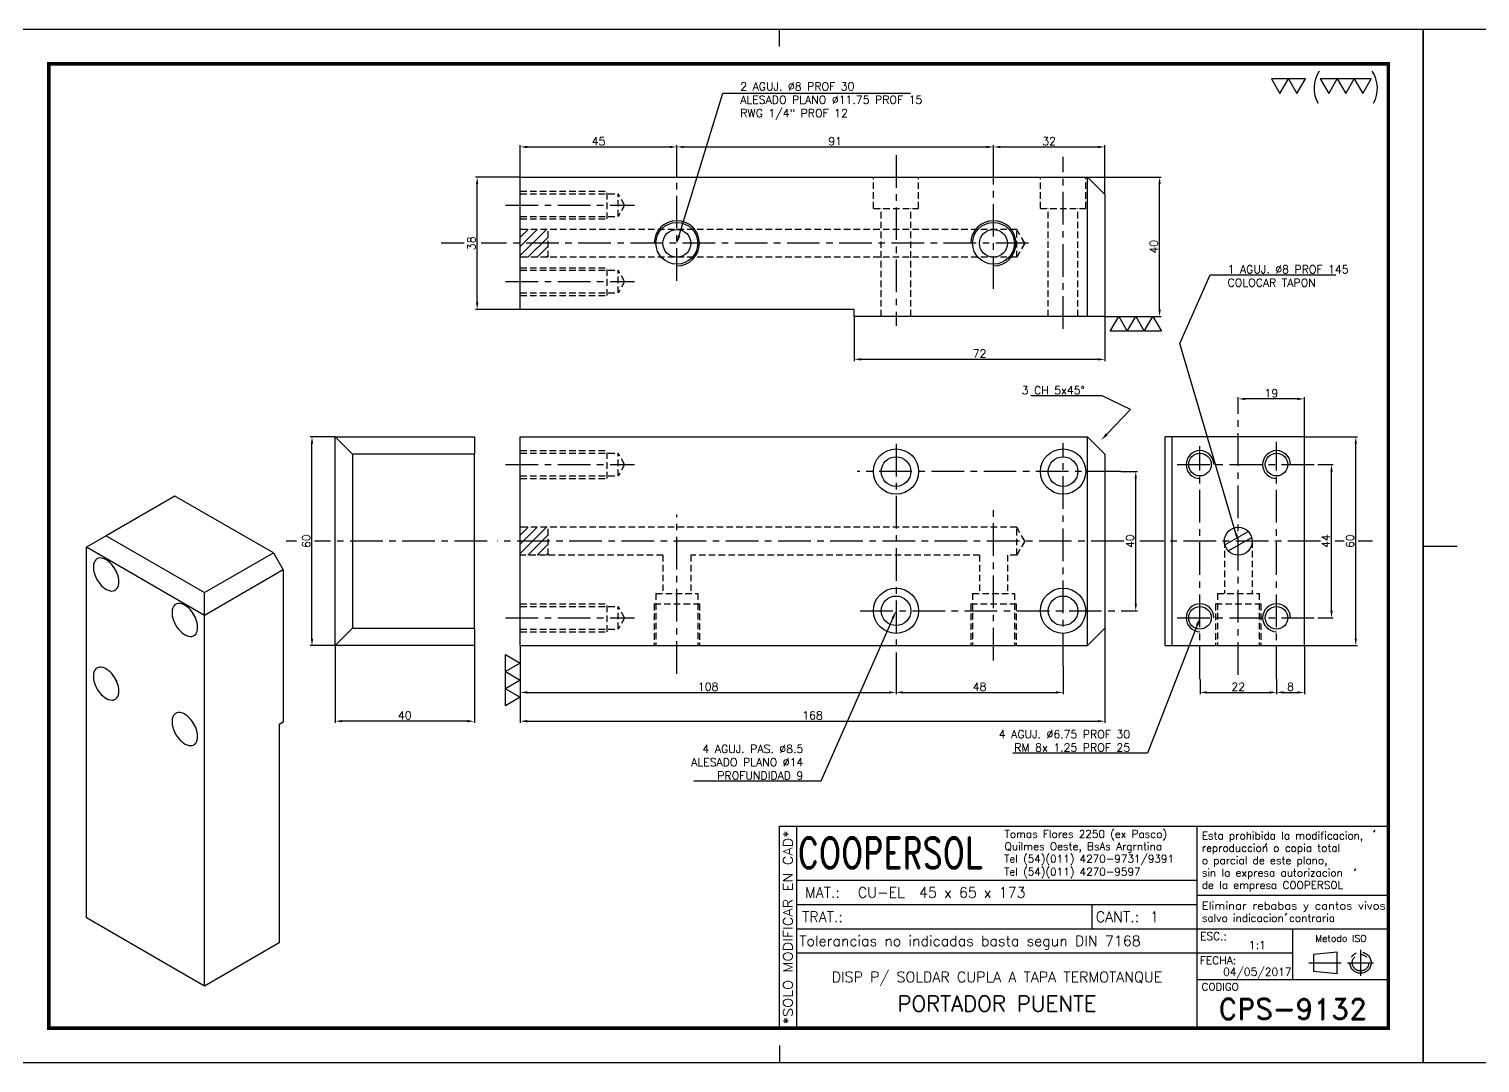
# Model space of a CAD drawing. Extents: x -13768 to 18086, y -10615 to 1188.
# Drawn here: x 1699.3 to 2116.3, y 891 to 1188 of the extents above; entities that cross this region are included whole.
import ezdxf
from ezdxf import colors
from ezdxf.entities.mleader import LeaderData, LeaderLine
from ezdxf.enums import TextEntityAlignment as Align
from ezdxf.math import Vec2, Vec3

# ---------------------------------------------------------------- set-up
doc = ezdxf.new("R2010")
doc.units = 0
doc.header["$LTSCALE"] = 7.5
doc.header["$MEASUREMENT"] = 0
doc.linetypes.add('CENTER', pattern=[2, 1.25, -0.25, 0.25, -0.25])
doc.linetypes.add('HIDDEN', pattern=[0.375, 0.25, -0.125])
doc.layers.get('0').update_dxf_attribs({"linetype": 'CONTINUOUS'})
doc.layers.get('DEFPOINTS').update_dxf_attribs({"linetype": 'CONTINUOUS'})
for name, color, linetype in [('1', 1, 'CENTER'), ('CL', 1, 'CENTER'), ('CO', 3, 'CONTINUOUS'), ('FI', 1, 'CONTINUOUS'), ('OC', 1, 'HIDDEN'), ('RY', 5, 'CONTINUOUS')]:
    doc.layers.add(name, color=color, linetype=linetype)
doc.styles.add('ROMAND', font='ROMAND')
doc.styles.add('ROMANS', font='ROMANS.SHX')
doc.dimstyles.new('1', dxfattribs={"dimtxt": 2.3, "dimasz": 2, "dimexe": 0.5, "dimexo": 0.0625, "dimgap": 0.5, "dimtad": 1, "dimdec": 4, "dimdsep": 46, "dimtxsty": 'ROMANS', "dimcen": -2, "dimclrt": 7, "dimadec": 0, "dimazin": 0, "dimtfac": 0.869565, "dimtdec": 4, "dimtmove": 0, "dimatfit": 3, "dimfxl": 1, "dimtolj": 1, "dimarcsym": 0})

# ---------------------------------------------------------------- blocks, each defined once
blk = doc.blocks.new('A4G')
blk.add_line((0, 148.5), (9.75, 148.5))
blk.add_lwpolyline([(0, 297), (210, 297), (210, 0), (0, 0)], close=True)
at = {"const_width": 1}
blk.add_lwpolyline([(25, 287), (200, 287), (200, 10), (25, 10)], close=True, dxfattribs=at)
blk = doc.blocks.new('A3G')
for p, q in [((235, 292), (235, 297)), ((0, 148.5), (9.75, 148.5)), ((235, 5), (235, 0))]:
    blk.add_line(p, q)
blk.add_lwpolyline([(0, 297), (420, 297), (420, 0), (0, 0)], close=True)
at = {"const_width": 1}
blk.add_lwpolyline([(25, 287), (410, 287), (410, 10), (25, 10)], close=True, dxfattribs=at)
blk = doc.blocks.new('COOPERSOLROT-02')
for p, q in [((0, 58), (175, 58)), ((0, 0), (0, 58)), ((5, 0), (5, 58)), ((120, 0), (120, 58)), ((175, 0), (175, 58)), ((5, 42.5), (120, 42.5)), ((120, 38.19), (175, 38.19)), ((5, 35.5), (120, 35.5)), ((89.89, 28.5), (89.89, 35.5)), ((5, 28.5), (175, 28.5)), ((147.5, 14), (147.5, 28.5)), ((147.5, 21.5), (5, 21.5)), ((120, 14), (175, 14)), ((0, 0), (175, 0))]:
    blk.add_line(p, q)
at = {"color": 1, "linetype": 'CENTER'}
blk.add_line((166.98, 22.51), (166.98, 15.06), dxfattribs=at)
for points in [[(152.09, 18.79), (161.93, 18.79)], [(163.26, 18.79), (170.71, 18.79)]]:
    blk.add_lwpolyline(points, dxfattribs=at)
at = {"layer": '1'}
for points in [[(170.85, 56.26), (171.21, 56.85)], [(139.66, 52.43), (140.02, 53.02)], [(165.28, 45.22), (165.64, 45.81)], [(145.46, 32.42), (145.82, 33.01)]]:
    blk.add_lwpolyline(points, dxfattribs=at)
blk.add_lwpolyline([(160.25, 18.79), (160.25, 21.83), (153.47, 21.16), (153.47, 16.41), (160.25, 15.74)], close=True, dxfattribs=at)
for radius in [3.05, 2.37]:
    blk.add_circle((166.98, 18.79), radius, dxfattribs=at)
at = {"style": 'ROMANS', "width": 0.996387}
blk.add_text('*SOLO MODIFICAR EN CAD*', height=2.7, rotation=90, dxfattribs=at).set_placement((3.77, 1.09), (3.77, 56.81), align=Align.FIT)
at = {"style": 'ROMAND', "width": 0.75}
blk.add_text('COOPERSOL', height=9, dxfattribs=at).set_placement((5.26, 45.85))
at = {"style": 'ROMANS'}
for s, p in [('MAT.:', (7.32, 37.47)), ('TRAT.:', (6.5, 30.47)), ('CANT.:', (90.89, 30.47)), ('Tolerancias no indicadas basta segun DIN 7168', (5.7, 23.56))]:
    blk.add_text(s, height=3, dxfattribs=at).set_placement(p)
for tag, height, style, p in [('CONJUNTO', 2.3, 'ROMANS', (62.5, 17.5)), ('SUBCONJUNTO', 3, 'ROMANS', (62.5, 11.5)), ('COD-PLA', 6, 'ROMAND', (147.5, 5.5)), ('DENOMINACION', 4.5, 'ROMANS', (62.5, 4.75))]:
    blk.add_attdef(tag, text='', height=height, dxfattribs=dict(style=style)).set_placement(p, align=Align.MIDDLE)
at = {"layer": '1', "style": 'ROMANS'}
for s, height, p in [('Tomas Flores 2250 (ex Pasco)', 2.2, (64.69, 54.68)), ('Esta prohibida la modificacion,', 2.2, (121.36, 54.23)), ('Tel (54)(011) 4270-9731/9391', 2.2, (64.55, 47.56)), ('Quilmes Oeste, BsAs Argrntina', 2.2, (64.69, 51.12)), ('reproduccion o copia total', 2.2, (121.36, 50.67)), ('Tel (54)(011) 4270-9597', 2.2, (64.55, 43.83)), ('o parcial de este plano,', 2.2, (121.36, 47.11)), ('sin la expresa autorizacion ', 2.2, (121.36, 43.55)), ('de la empresa COOPERSOL', 2.2, (121.36, 39.99)), ('salvo indicacion contraria', 2.2, (121.36, 30.54)), ('ESC.:', 2.25, (120.89, 25.29)), ('FECHA:', 2.25, (120.81, 18.36)), ('CODIGO', 2.16, (121.33, 10.78))]:
    blk.add_text(s, height=height, dxfattribs=at).set_placement(p)
at = {"layer": '1', "style": 'ROMANS', "width": 0.96139}
blk.add_text('Eliminar rebabas y cantos vivos', height=2.2, dxfattribs=at).set_placement((121.34, 34.1), (174.21, 34.1), align=Align.FIT)
at = {"layer": '1', "style": 'ROMANS'}
blk.add_text('Metodo ISO', height=1.948, dxfattribs=at).set_placement((161.34, 25.77), align=Align.MIDDLE)
for tag, p in [('MAT', (22.51, 37.47)), ('TRAT', (22.51, 30.47)), ('CANT', (106.49, 30.47))]:
    blk.add_attdef(tag, p, '', height=3, dxfattribs=at)
for tag, p in [('ESC', (137.33, 22.73)), ('FECHA', (137.33, 15.06))]:
    blk.add_attdef(tag, text='', height=2.25, dxfattribs=at).set_placement(p, align=Align.CENTER)
blk = doc.blocks.new('*D264')
at = {"layer": 'CO', "color": 0, "lineweight": -2}
for p, q in [((1840.49, 1010.82), (1840.49, 996.94)), ((1948.49, 1002.92), (1948.49, 996.94)), ((1842.49, 997.44), (1946.49, 997.44))]:
    blk.add_line(p, q, dxfattribs=at)
at = {"layer": 'CO', "color": 0}
for points in [[(1842.49, 997.77), (1842.49, 997.1), (1840.49, 997.44)], [(1946.49, 997.77), (1946.49, 997.1), (1948.49, 997.44)]]:
    blk.add_solid(points, dxfattribs=at)
at = {"layer": 'DEFPOINTS', "color": 0}
for p in [(1840.49, 1010.89), (1948.49, 1002.98), (1948.49, 997.44)]:
    blk.add_point(p, dxfattribs=at)
at = {"layer": 'CO', "color": 7, "insert": (1894.49, 999.09), "char_height": 2.3, "attachment_point": 5, "style": 'ROMANS'}
blk.add_mtext('\\A1;108', dxfattribs=at)
blk = doc.blocks.new('*D265')
at = {"layer": 'CO', "color": 0, "lineweight": -2}
for p, q in [((1996.49, 1005.11), (1996.49, 996.94)), ((1948.49, 1002.92), (1948.49, 996.94)), ((1950.49, 997.44), (1994.49, 997.44))]:
    blk.add_line(p, q, dxfattribs=at)
at = {"layer": 'CO', "color": 0}
for points in [[(1950.49, 997.77), (1950.49, 997.1), (1948.49, 997.44)], [(1994.49, 997.77), (1994.49, 997.1), (1996.49, 997.44)]]:
    blk.add_solid(points, dxfattribs=at)
at = {"layer": 'DEFPOINTS', "color": 0}
for p in [(1996.49, 1005.17), (1948.49, 1002.98), (1996.49, 997.44)]:
    blk.add_point(p, dxfattribs=at)
at = {"layer": 'CO', "color": 7, "insert": (1972.49, 999.09), "char_height": 2.3, "attachment_point": 5, "style": 'ROMANS'}
blk.add_mtext('\\A1;48', dxfattribs=at)
blk = doc.blocks.new('*D266')
at = {"layer": 'CO', "color": 0, "lineweight": -2}
for p, q in [((1840.49, 1145.51), (1840.49, 1154.62)), ((1842.49, 1154.12), (1883.49, 1154.12)), ((1885.49, 1147.92), (1885.49, 1154.62))]:
    blk.add_line(p, q, dxfattribs=at)
at = {"layer": 'CO', "color": 0}
for points in [[(1842.49, 1154.45), (1842.49, 1153.79), (1840.49, 1154.12)], [(1883.49, 1154.45), (1883.49, 1153.79), (1885.49, 1154.12)]]:
    blk.add_solid(points, dxfattribs=at)
at = {"layer": 'DEFPOINTS', "color": 0}
for p in [(1885.49, 1154.12), (1885.49, 1147.86), (1840.49, 1145.45)]:
    blk.add_point(p, dxfattribs=at)
at = {"layer": 'CO', "color": 7, "insert": (1862.99, 1155.77), "char_height": 2.3, "attachment_point": 5, "style": 'ROMANS'}
blk.add_mtext('\\A1;45', dxfattribs=at)
blk = doc.blocks.new('*D267')
at = {"layer": 'CO', "color": 0, "lineweight": -2}
for p, q in [((1885.49, 1147.92), (1885.49, 1154.62)), ((1887.49, 1154.12), (1974.49, 1154.12)), ((1976.49, 1148.43), (1976.49, 1154.62))]:
    blk.add_line(p, q, dxfattribs=at)
at = {"layer": 'CO', "color": 0}
for points in [[(1887.49, 1154.45), (1887.49, 1153.79), (1885.49, 1154.12)], [(1974.49, 1154.45), (1974.49, 1153.79), (1976.49, 1154.12)]]:
    blk.add_solid(points, dxfattribs=at)
at = {"layer": 'DEFPOINTS', "color": 0}
for p in [(1976.49, 1154.12), (1885.49, 1147.86), (1976.49, 1148.37)]:
    blk.add_point(p, dxfattribs=at)
at = {"layer": 'CO', "color": 7, "insert": (1930.99, 1155.77), "char_height": 2.3, "attachment_point": 5, "style": 'ROMANS'}
blk.add_mtext('\\A1;91', dxfattribs=at)
blk = doc.blocks.new('*D268')
at = {"layer": 'CO', "color": 0, "lineweight": -2}
for p, q in [((1976.49, 1148.43), (1976.49, 1154.62)), ((1978.49, 1154.12), (2006.49, 1154.12)), ((2008.49, 1140.51), (2008.49, 1154.62))]:
    blk.add_line(p, q, dxfattribs=at)
at = {"layer": 'CO', "color": 0}
for points in [[(1978.49, 1154.45), (1978.49, 1153.79), (1976.49, 1154.12)], [(2006.49, 1154.45), (2006.49, 1153.79), (2008.49, 1154.12)]]:
    blk.add_solid(points, dxfattribs=at)
at = {"layer": 'DEFPOINTS', "color": 0}
for p in [(2008.49, 1154.12), (1976.49, 1148.37), (2008.49, 1140.45)]:
    blk.add_point(p, dxfattribs=at)
at = {"layer": 'CO', "color": 7, "insert": (1992.49, 1155.77), "char_height": 2.3, "attachment_point": 5, "style": 'ROMANS'}
blk.add_mtext('\\A1;32', dxfattribs=at)
blk = doc.blocks.new('*D269')
at = {"layer": 'CO', "color": 0, "lineweight": -2}
for p, q in [((1840.43, 1145.45), (1827.6, 1145.45)), ((1828.1, 1109.45), (1828.1, 1143.45)), ((1840.43, 1107.45), (1827.6, 1107.45))]:
    blk.add_line(p, q, dxfattribs=at)
at = {"layer": 'CO', "color": 0}
for points in [[(1827.77, 1143.45), (1828.43, 1143.45), (1828.1, 1145.45)], [(1827.77, 1109.45), (1828.43, 1109.45), (1828.1, 1107.45)]]:
    blk.add_solid(points, dxfattribs=at)
at = {"layer": 'DEFPOINTS', "color": 0}
for p in [(1828.1, 1145.45), (1840.49, 1145.45), (1840.49, 1107.45)]:
    blk.add_point(p, dxfattribs=at)
at = {"layer": 'CO', "color": 7, "insert": (1826.45, 1126.45), "char_height": 2.3, "attachment_point": 5, "rotation": 90, "style": 'ROMANS'}
blk.add_mtext('\\A1;38', dxfattribs=at)
blk = doc.blocks.new('*D270')
at = {"layer": 'CO', "color": 0, "lineweight": -2}
for p, q in [((2003.56, 1145.45), (2024.73, 1145.45)), ((2024.23, 1107.45), (2024.23, 1143.45)), ((2008.56, 1105.45), (2024.73, 1105.45))]:
    blk.add_line(p, q, dxfattribs=at)
at = {"layer": 'CO', "color": 0}
for points in [[(2023.9, 1143.45), (2024.57, 1143.45), (2024.23, 1145.45)], [(2023.9, 1107.45), (2024.57, 1107.45), (2024.23, 1105.45)]]:
    blk.add_solid(points, dxfattribs=at)
at = {"layer": 'DEFPOINTS', "color": 0}
for p in [(2003.49, 1145.45), (2024.23, 1145.45), (2008.49, 1105.45)]:
    blk.add_point(p, dxfattribs=at)
at = {"layer": 'CO', "color": 7, "insert": (2022.58, 1125.45), "char_height": 2.3, "attachment_point": 5, "rotation": 90, "style": 'ROMANS'}
blk.add_mtext('\\A1;40', dxfattribs=at)
blk = doc.blocks.new('*D271')
at = {"layer": 'CO', "color": 0, "lineweight": -2}
for p, q in [((1936.49, 1105.38), (1936.49, 1092.61)), ((2008.49, 1105.38), (2008.49, 1092.61)), ((2006.49, 1093.11), (1938.49, 1093.11))]:
    blk.add_line(p, q, dxfattribs=at)
at = {"layer": 'CO', "color": 0}
for points in [[(1938.49, 1093.45), (1938.49, 1092.78), (1936.49, 1093.11)], [(2006.49, 1093.45), (2006.49, 1092.78), (2008.49, 1093.11)]]:
    blk.add_solid(points, dxfattribs=at)
at = {"layer": 'DEFPOINTS', "color": 0}
for p in [(1936.49, 1105.45), (2008.49, 1105.45), (1936.49, 1093.11)]:
    blk.add_point(p, dxfattribs=at)
at = {"layer": 'CO', "color": 7, "insert": (1972.49, 1094.76), "char_height": 2.3, "attachment_point": 5, "style": 'ROMANS'}
blk.add_mtext('\\A1;72', dxfattribs=at)
blk = doc.blocks.new('*D272')
at = {"layer": 'CO', "color": 0, "lineweight": -2}
for p, q in [((2069.72, 1062.89), (2074.15, 1062.89)), ((2073.65, 1020.89), (2073.65, 1060.89)), ((2069.72, 1018.89), (2074.15, 1018.89))]:
    blk.add_line(p, q, dxfattribs=at)
at = {"layer": 'CO', "color": 0}
for points in [[(2073.31, 1060.89), (2073.98, 1060.89), (2073.65, 1062.89)], [(2073.31, 1020.89), (2073.98, 1020.89), (2073.65, 1018.89)]]:
    blk.add_solid(points, dxfattribs=at)
at = {"layer": 'DEFPOINTS', "color": 0}
for p in [(2069.66, 1062.89), (2073.65, 1062.89), (2069.66, 1018.89)]:
    blk.add_point(p, dxfattribs=at)
at = {"layer": 'CO', "color": 7, "insert": (2072, 1040.89), "char_height": 2.3, "attachment_point": 5, "rotation": 90, "style": 'ROMANS'}
blk.add_mtext('\\A1;44', dxfattribs=at)
blk = doc.blocks.new('*D273')
at = {"layer": 'CO', "color": 0, "lineweight": -2}
for p, q in [((2065.91, 1070.89), (2081.11, 1070.89)), ((2080.61, 1012.89), (2080.61, 1068.89)), ((2065.91, 1010.89), (2081.11, 1010.89))]:
    blk.add_line(p, q, dxfattribs=at)
at = {"layer": 'CO', "color": 0}
for points in [[(2080.28, 1068.89), (2080.95, 1068.89), (2080.61, 1070.89)], [(2080.28, 1012.89), (2080.95, 1012.89), (2080.61, 1010.89)]]:
    blk.add_solid(points, dxfattribs=at)
at = {"layer": 'DEFPOINTS', "color": 0}
for p in [(2065.85, 1070.89), (2080.61, 1070.89), (2065.85, 1010.89)]:
    blk.add_point(p, dxfattribs=at)
at = {"layer": 'CO', "color": 7, "insert": (2078.96, 1040.89), "char_height": 2.3, "attachment_point": 5, "rotation": 90, "style": 'ROMANS'}
blk.add_mtext('\\A1;60', dxfattribs=at)
blk = doc.blocks.new('*D274')
at = {"layer": 'CO', "color": 0, "lineweight": -2}
for p, q in [((2035.85, 1001.15), (2035.85, 996.94)), ((2057.85, 1001.15), (2057.85, 996.94)), ((2037.85, 997.44), (2055.85, 997.44))]:
    blk.add_line(p, q, dxfattribs=at)
at = {"layer": 'CO', "color": 0}
for points in [[(2037.85, 997.77), (2037.85, 997.1), (2035.85, 997.44)], [(2055.85, 997.77), (2055.85, 997.1), (2057.85, 997.44)]]:
    blk.add_solid(points, dxfattribs=at)
at = {"layer": 'DEFPOINTS', "color": 0}
for p in [(2035.85, 1001.22), (2057.85, 1001.22), (2057.85, 997.44)]:
    blk.add_point(p, dxfattribs=at)
at = {"layer": 'CO', "color": 7, "insert": (2046.85, 999.09), "char_height": 2.3, "attachment_point": 5, "style": 'ROMANS'}
blk.add_mtext('\\A1;22', dxfattribs=at)
blk = doc.blocks.new('*D275')
at = {"layer": 'CO', "color": 0, "lineweight": -2}
for p, q in [((2065.85, 1010.82), (2065.85, 996.94)), ((2057.85, 1001.15), (2057.85, 996.94)), ((2059.85, 997.44), (2063.85, 997.44))]:
    blk.add_line(p, q, dxfattribs=at)
at = {"layer": 'CO', "color": 0}
for points in [[(2059.85, 997.77), (2059.85, 997.1), (2057.85, 997.44)], [(2063.85, 997.77), (2063.85, 997.1), (2065.85, 997.44)]]:
    blk.add_solid(points, dxfattribs=at)
at = {"layer": 'DEFPOINTS', "color": 0}
for p in [(2065.85, 1010.89), (2057.85, 1001.22), (2065.85, 997.44)]:
    blk.add_point(p, dxfattribs=at)
at = {"layer": 'CO', "color": 7, "insert": (2061.85, 999.09), "char_height": 2.3, "attachment_point": 5, "style": 'ROMANS'}
blk.add_mtext('\\A1;8', dxfattribs=at)
blk = doc.blocks.new('*D276')
at = {"layer": 'CO', "color": 0, "lineweight": -2}
for p, q in [((2046.85, 1079.48), (2046.85, 1082.24)), ((2063.85, 1081.74), (2048.85, 1081.74)), ((2065.85, 1070.95), (2065.85, 1082.24))]:
    blk.add_line(p, q, dxfattribs=at)
at = {"layer": 'CO', "color": 0}
for points in [[(2048.85, 1082.08), (2048.85, 1081.41), (2046.85, 1081.74)], [(2063.85, 1082.08), (2063.85, 1081.41), (2065.85, 1081.74)]]:
    blk.add_solid(points, dxfattribs=at)
at = {"layer": 'DEFPOINTS', "color": 0}
for p in [(2046.85, 1081.74), (2046.85, 1079.41), (2065.85, 1070.89)]:
    blk.add_point(p, dxfattribs=at)
at = {"layer": 'CO', "color": 7, "insert": (2056.35, 1083.39), "char_height": 2.3, "attachment_point": 5, "style": 'ROMANS'}
blk.add_mtext('\\A1;19', dxfattribs=at)
blk = doc.blocks.new('*D277')
at = {"layer": 'CO', "color": 0, "lineweight": -2}
for p, q in [((2008.49, 1015.82), (2008.49, 988.67)), ((1840.49, 1010.82), (1840.49, 988.67)), ((1842.49, 989.17), (2006.49, 989.17))]:
    blk.add_line(p, q, dxfattribs=at)
at = {"layer": 'CO', "color": 0}
for points in [[(1842.49, 989.51), (1842.49, 988.84), (1840.49, 989.17)], [(2006.49, 989.51), (2006.49, 988.84), (2008.49, 989.17)]]:
    blk.add_solid(points, dxfattribs=at)
at = {"layer": 'DEFPOINTS', "color": 0}
for p in [(2008.49, 1015.89), (1840.49, 1010.89), (2008.49, 989.17)]:
    blk.add_point(p, dxfattribs=at)
at = {"layer": 'CO', "color": 7, "insert": (1924.49, 990.82), "char_height": 2.3, "attachment_point": 5, "style": 'ROMANS'}
blk.add_mtext('\\A1;168', dxfattribs=at)
blk = doc.blocks.new('*D278')
at = {"layer": 'CO', "color": 0, "lineweight": -2}
for p, q in [((1787.3, 1010.82), (1787.3, 988.67)), ((1827.3, 1010.82), (1827.3, 988.67)), ((1825.3, 989.17), (1789.3, 989.17))]:
    blk.add_line(p, q, dxfattribs=at)
at = {"layer": 'CO', "color": 0}
for points in [[(1789.3, 989.51), (1789.3, 988.84), (1787.3, 989.17)], [(1825.3, 989.51), (1825.3, 988.84), (1827.3, 989.17)]]:
    blk.add_solid(points, dxfattribs=at)
at = {"layer": 'DEFPOINTS', "color": 0}
for p in [(1787.3, 1010.89), (1827.3, 1010.89), (1787.3, 989.17)]:
    blk.add_point(p, dxfattribs=at)
at = {"layer": 'CO', "color": 7, "insert": (1807.3, 990.82), "char_height": 2.3, "attachment_point": 5, "style": 'ROMANS'}
blk.add_mtext('\\A1;40', dxfattribs=at)
blk = doc.blocks.new('*D279')
at = {"layer": 'CO', "color": 0, "lineweight": -2}
for p, q in [((1787.24, 1070.89), (1780.14, 1070.89)), ((1780.64, 1012.89), (1780.64, 1068.89)), ((1787.24, 1010.89), (1780.14, 1010.89))]:
    blk.add_line(p, q, dxfattribs=at)
at = {"layer": 'CO', "color": 0}
for points in [[(1780.3, 1068.89), (1780.97, 1068.89), (1780.64, 1070.89)], [(1780.3, 1012.89), (1780.97, 1012.89), (1780.64, 1010.89)]]:
    blk.add_solid(points, dxfattribs=at)
at = {"layer": 'DEFPOINTS', "color": 0}
for p in [(1780.64, 1070.89), (1787.3, 1070.89), (1787.3, 1010.89)]:
    blk.add_point(p, dxfattribs=at)
at = {"layer": 'CO', "color": 7, "insert": (1778.99, 1040.89), "char_height": 2.3, "attachment_point": 5, "rotation": 90, "style": 'ROMANS'}
blk.add_mtext('\\A1;60', dxfattribs=at)
blk = doc.blocks.new('*D280')
at = {"layer": 'CO', "color": 0, "lineweight": -2}
for p, q in [((2013.12, 1060.89), (2017.89, 1060.89)), ((2017.39, 1022.89), (2017.39, 1058.89)), ((2014.05, 1020.89), (2017.89, 1020.89))]:
    blk.add_line(p, q, dxfattribs=at)
at = {"layer": 'CO', "color": 0}
for points in [[(2017.05, 1058.89), (2017.72, 1058.89), (2017.39, 1060.89)], [(2017.05, 1022.89), (2017.72, 1022.89), (2017.39, 1020.89)]]:
    blk.add_solid(points, dxfattribs=at)
at = {"layer": 'DEFPOINTS', "color": 0}
for p in [(2013.05, 1060.89), (2017.39, 1060.89), (2013.99, 1020.89)]:
    blk.add_point(p, dxfattribs=at)
at = {"layer": 'CO', "color": 7, "insert": (2015.74, 1040.89), "char_height": 2.3, "attachment_point": 5, "rotation": 90, "style": 'ROMANS'}
blk.add_mtext('\\A1;40', dxfattribs=at)

msp = doc.modelspace()

# ---------------------------------------------------------------- hatches: boundary and pattern name
at = {"layer": 'RY'}
h = msp.add_hatch(dxfattribs=at)
h.set_pattern_fill('ANSI31', color=256, scale=15, style=0)
h.set_pattern_definition([(45, (12451.4102, -11046.502), (-1.32582521, 1.32582521), [])])
h.paths.add_polyline_path([(1848.49358, 1130.44694), (1840.49358, 1130.44694), (1840.49358, 1126.44694), (1848.49358, 1126.44694)])
h.paths.add_polyline_path([(1848.49358, 1126.44694), (1840.49358, 1126.44694), (1840.49358, 1122.44694), (1848.49358, 1122.44694)])
h = msp.add_hatch(dxfattribs=at)
h.set_pattern_fill('ANSI31', color=256, scale=15, style=0)
h.set_pattern_definition([(45, (12451.4102, -11132.0623), (-1.32582521, 1.32582521), [])])
h.paths.add_polyline_path([(1840.49358, 1044.88657), (1840.49358, 1040.88657), (1848.49358, 1040.88657), (1848.49358, 1044.88657)])
h.paths.add_polyline_path([(1848.49358, 1036.88657), (1848.49358, 1040.88657), (1840.49358, 1040.88657), (1840.49358, 1036.88657)])

# ---------------------------------------------------------------- linework, layer by layer
for p, q in [((1840.49358, 1107.44694), (1840.49358, 1145.44694)), ((1840.49358, 1145.44694), (2003.49358, 1145.44694)), ((2003.49358, 1105.44694), (2003.49358, 1145.44694)), ((2003.49358, 1145.44694), (2008.49358, 1140.44694)), ((2008.49358, 1140.44694), (2008.49358, 1105.44694)), ((1936.49358, 1107.44694), (1840.49358, 1107.44694)), ((1936.49358, 1105.44694), (1936.49358, 1107.44694)), ((2003.49358, 1105.44694), (1936.49358, 1105.44694)), ((2008.49358, 1105.44694), (2003.49358, 1105.44694)), ((1787.30261, 1070.88657), (1827.30261, 1070.88657)), ((1792.30261, 1065.88657), (1787.30261, 1070.88657)), ((1787.30261, 1010.88657), (1787.30261, 1070.88657)), ((1827.30261, 1070.88657), (1827.30261, 1065.88657)), ((1840.49358, 1010.88657), (1840.49358, 1070.88657)), ((1840.49358, 1070.88657), (2003.49358, 1070.88657)), ((2003.49358, 1010.88657), (2003.49358, 1070.88657)), ((2008.49358, 1065.88657), (2003.49358, 1070.88657)), ((2065.84517, 1070.88657), (2025.84517, 1070.88657)), ((2025.84517, 1010.88657), (2025.84517, 1070.88657)), ((2027.84517, 1010.88657), (2027.84517, 1070.88657)), ((2065.84517, 1010.88657), (2065.84517, 1070.88657)), ((1827.30261, 1065.88657), (1792.30261, 1065.88657)), ((1792.30261, 1065.88657), (1792.30261, 1015.88657)), ((1827.30261, 1015.88657), (1827.30261, 1065.88657)), ((2008.49358, 1065.88657), (2008.49358, 1015.88657)), ((2042.99106, 1039.8161), (2049.69927, 1043.68908)), ((2043.99106, 1038.08405), (2050.69927, 1041.95703)), ((1787.30261, 1010.88657), (1792.30261, 1015.88657)), ((1792.30261, 1015.88657), (1827.30261, 1015.88657)), ((1827.30261, 1015.88657), (1827.30261, 1010.88657)), ((2003.49358, 1010.88657), (2008.49358, 1015.88657)), ((1827.30261, 1010.88657), (1787.30261, 1010.88657)), ((1840.49358, 1010.88657), (2003.49358, 1010.88657)), ((2025.84517, 1010.88657), (2065.84517, 1010.88657))]:
    msp.add_line(p, q)
for centre, radius in [((1885.49358, 1126.44694), 6), ((1885.49358, 1126.44694), 4), ((1976.49358, 1126.44694), 6), ((1976.49358, 1126.44694), 4), ((1948.49358, 1060.88657), 6.5), ((1948.49358, 1060.88657), 4.25), ((1996.49358, 1060.88657), 6.5), ((1996.49358, 1060.88657), 4.25), ((2035.84517, 1062.88657), 3.25), ((2057.84517, 1062.88657), 3.25), ((2046.84517, 1040.88657), 4), ((1948.49358, 1020.88657), 6.5), ((1996.49358, 1020.88657), 6.5), ((1948.49358, 1020.88657), 4.25), ((1996.49358, 1020.88657), 4.25), ((2035.84517, 1018.88657), 3.25), ((2057.84517, 1018.88657), 3.25)]:
    msp.add_circle(centre, radius)
at = {"layer": 'CL'}
for p, q in [((1948.49358, 1151.77776), (1948.49358, 1102.7561)), ((1996.49358, 1101.84921), (1996.49358, 1151.2847)), ((1885.49358, 1115.68301), (1885.49358, 1147.86017)), ((1976.49358, 1113.3583), (1976.49358, 1148.36774)), ((1836.29522, 1137.44694), (1873.37258, 1137.44694)), ((1824.35042, 1126.44694), (1817.73113, 1126.44694)), ((1986.53357, 1126.44694), (1829.28081, 1126.44694)), ((1836.29522, 1115.44694), (1873.37258, 1115.44694)), ((2046.84517, 1002.50545), (2046.84517, 1079.41279)), ((1948.49358, 1068.88277), (1948.49358, 1002.98499)), ((1996.49358, 1005.17021), (1996.49358, 1068.9976)), ((2035.84517, 1001.21618), (2035.84517, 1068.20581)), ((2057.84517, 1001.21618), (2057.84517, 1069.43663)), ((1836.29522, 1062.88657), (1873.37258, 1062.88657)), ((2013.05453, 1060.88657), (1937.32932, 1060.88657)), ((2029.28513, 1062.88657), (2069.6582, 1062.88657)), ((1885.49358, 1002.78608), (1885.49358, 1048.5568)), ((1976.49358, 1006.63805), (1976.49358, 1050.20545)), ((1776.16006, 1040.88657), (1773.21175, 1040.88657)), ((1830.96874, 1040.88657), (1781.31953, 1040.88657)), ((2013.95659, 1040.88657), (1833.8127, 1040.88657)), ((2070.48822, 1040.88657), (2018.53412, 1040.88657)), ((2077.28222, 1040.88657), (2074.71752, 1040.88657)), ((2085.4507, 1040.88657), (2081.2957, 1040.88657)), ((1836.29522, 1018.88657), (1873.37258, 1018.88657)), ((1938.21101, 1020.88657), (2013.99001, 1020.88657)), ((2029.28513, 1018.88657), (2069.6582, 1018.88657))]:
    msp.add_line(p, q, dxfattribs=at)
at = {"layer": 'CO'}
for points in [[(2058.81455, 1169.45768), (2061.2587, 1173.69108), (2056.3704, 1173.69108)], [(2063.70286, 1169.45768), (2066.14701, 1173.69108), (2061.2587, 1173.69108)], [(2072.86082, 1169.45768), (2075.30497, 1173.69108), (2070.41666, 1173.69108)], [(2077.74912, 1169.45768), (2080.19327, 1173.69108), (2075.30497, 1173.69108)], [(2082.63743, 1169.45768), (2085.08158, 1173.69108), (2080.19327, 1173.69108)], [(2012.51765, 1105.44694), (2014.9618, 1101.21354), (2010.0735, 1101.21354)], [(2017.40596, 1105.44694), (2019.85011, 1101.21354), (2014.9618, 1101.21354)], [(2022.29426, 1105.44694), (2024.73841, 1101.21354), (2019.85011, 1101.21354)], [(1840.49358, 1005.84834), (1836.26018, 1003.40419), (1836.26018, 1008.29249)], [(1840.49358, 1000.96004), (1836.26018, 998.51589), (1836.26018, 1003.40419)], [(1840.49358, 996.07173), (1836.26018, 993.62758), (1836.26018, 998.51589)]]:
    msp.add_lwpolyline(points, close=True, dxfattribs=at)
for centre, start, end in [((2077.53725, 1170.99203), 146.5239677, 209.0231908), ((2077.961, 1170.99203), 330.9768092, 33.4760323)]:
    msp.add_arc(centre, 8.88223, start, end, dxfattribs=at)
at = {"layer": 'FI'}
for p, q in [((1741.2644, 1053.853), (1721.46541, 1042.42329)), ((1769.54867, 1037.52484), (1741.2644, 1053.853)), ((1721.46541, 1042.42329), (1715.80855, 1039.15712)), ((1749.74968, 1019.56333), (1715.80855, 1039.15712)), ((1715.80855, 932.6802), (1715.80855, 1039.15712)), ((1721.46541, 1042.42329), (1749.74968, 1026.09513)), ((1749.74968, 1026.09513), (1769.54867, 1037.52484)), ((1769.54867, 1037.52484), (1772.3771, 1032.62586)), ((1772.3771, 1032.62586), (1749.74968, 1019.56333)), ((1772.3771, 1032.62586), (1772.3771, 988.85927)), ((1749.74968, 1019.56333), (1749.74968, 1026.09513)), ((1749.74968, 913.08641), (1749.74968, 1019.56333)), ((1772.3771, 988.85927), (1771.24573, 988.20615)), ((1771.24573, 988.20615), (1771.24573, 925.49581)), ((1749.74968, 913.08641), (1715.80855, 932.6802)), ((1771.24573, 925.49581), (1749.74968, 913.08641))]:
    msp.add_line(p, q, dxfattribs=at)
at = {"layer": 'FI', "flags": 128}
for points in [[(1725.14236, 1029.1962), (1725.10658, 1029.80779), (1724.99992, 1030.44879), (1724.82447, 1031.10672), (1724.58364, 1031.76879), (1724.28212, 1032.42209), (1723.92577, 1033.05393), (1723.52154, 1033.65199), (1723.07728, 1034.20464), (1722.60165, 1034.70112), (1722.10391, 1035.13177), (1721.59373, 1035.48821), (1721.08106, 1035.76349), (1720.57587, 1035.95227), (1720.088, 1036.05086), (1719.62693, 1036.05735), (1719.20165, 1035.97161), (1718.82043, 1035.79531), (1718.49069, 1035.53188), (1718.21885, 1035.18644), (1718.0102, 1034.76573), (1717.8688, 1034.27794), (1717.79741, 1033.73254), (1717.79741, 1033.14017), (1717.8688, 1032.51234), (1718.0102, 1031.86129), (1718.21885, 1031.19968), (1718.49069, 1030.54039), (1718.82043, 1029.89625), (1719.20165, 1029.2798), (1719.62693, 1028.70304), (1720.088, 1028.17719), (1720.57587, 1027.71249), (1721.08106, 1027.31799), (1721.59373, 1027.00136), (1722.10391, 1026.76876), (1722.60165, 1026.62473), (1723.07728, 1026.57206), (1723.52154, 1026.61178), (1723.92577, 1026.74312), (1724.28212, 1026.96353), (1724.58364, 1027.2687), (1724.82447, 1027.65271), (1724.99992, 1028.10807), (1725.10658, 1028.62593), (1725.14236, 1029.1962)], [(1747.76978, 1016.13367), (1747.734, 1016.74526), (1747.62734, 1017.38626), (1747.45189, 1018.0442), (1747.21106, 1018.70626), (1746.90954, 1019.35957), (1746.55319, 1019.9914), (1746.14895, 1020.58946), (1745.7047, 1021.14211), (1745.22907, 1021.63859), (1744.73132, 1022.06924), (1744.22115, 1022.42568), (1743.70848, 1022.70096), (1743.20329, 1022.88974), (1742.71541, 1022.98833), (1742.25435, 1022.99482), (1741.82907, 1022.90908), (1741.44785, 1022.73278), (1741.11811, 1022.46935), (1740.84627, 1022.12391), (1740.63762, 1021.7032), (1740.49622, 1021.21541), (1740.42483, 1020.67001), (1740.42483, 1020.07764), (1740.49622, 1019.44981), (1740.63762, 1018.79876), (1740.84627, 1018.13715), (1741.11811, 1017.47786), (1741.44785, 1016.83372), (1741.82907, 1016.21727), (1742.25435, 1015.64051), (1742.71541, 1015.11466), (1743.20329, 1014.64996), (1743.70848, 1014.25546), (1744.22115, 1013.93883), (1744.73132, 1013.70623), (1745.22907, 1013.5622), (1745.7047, 1013.50953), (1746.14895, 1013.54925), (1746.55319, 1013.68059), (1746.90954, 1013.901), (1747.21106, 1014.20617), (1747.45189, 1014.59018), (1747.62734, 1015.04554), (1747.734, 1015.5634), (1747.76978, 1016.13367)], [(1725.14236, 997.84104), (1725.10658, 998.45262), (1724.99992, 999.09362), (1724.82447, 999.75156), (1724.58364, 1000.41362), (1724.28212, 1001.06693), (1723.92577, 1001.69876), (1723.52154, 1002.29682), (1723.07728, 1002.84947), (1722.60165, 1003.34596), (1722.10391, 1003.77661), (1721.59373, 1004.13304), (1721.08106, 1004.40833), (1720.57587, 1004.5971), (1720.088, 1004.69569), (1719.62693, 1004.70218), (1719.20165, 1004.61644), (1718.82043, 1004.44014), (1718.49069, 1004.17671), (1718.21885, 1003.83128), (1718.0102, 1003.41057), (1717.8688, 1002.92277), (1717.79741, 1002.37737), (1717.79741, 1001.785), (1717.8688, 1001.15718), (1718.0102, 1000.50612), (1718.21885, 999.84451), (1718.49069, 999.18522), (1718.82043, 998.54108), (1719.20165, 997.92463), (1719.62693, 997.34787), (1720.088, 996.82203), (1720.57587, 996.35733), (1721.08106, 995.96282), (1721.59373, 995.64619), (1722.10391, 995.41359), (1722.60165, 995.26956), (1723.07728, 995.21689), (1723.52154, 995.25662), (1723.92577, 995.38796), (1724.28212, 995.60836), (1724.58364, 995.91353), (1724.82447, 996.29754), (1724.99992, 996.7529), (1725.10658, 997.27076), (1725.14236, 997.84104)], [(1747.76978, 984.77851), (1747.734, 985.39009), (1747.62734, 986.03109), (1747.45189, 986.68903), (1747.21106, 987.35109), (1746.90954, 988.0044), (1746.55319, 988.63623), (1746.14895, 989.23429), (1745.7047, 989.78694), (1745.22907, 990.28343), (1744.73132, 990.71408), (1744.22115, 991.07051), (1743.70848, 991.3458), (1743.20329, 991.53457), (1742.71541, 991.63316), (1742.25435, 991.63965), (1741.82907, 991.55391), (1741.44785, 991.37761), (1741.11811, 991.11418), (1740.84627, 990.76875), (1740.63762, 990.34804), (1740.49622, 989.86024), (1740.42483, 989.31484), (1740.42483, 988.72247), (1740.49622, 988.09465), (1740.63762, 987.44359), (1740.84627, 986.78198), (1741.11811, 986.12269), (1741.44785, 985.47855), (1741.82907, 984.8621), (1742.25435, 984.28534), (1742.71541, 983.7595), (1743.20329, 983.2948), (1743.70848, 982.90029), (1744.22115, 982.58366), (1744.73132, 982.35106), (1745.22907, 982.20703), (1745.7047, 982.15436), (1746.14895, 982.19409), (1746.55319, 982.32543), (1746.90954, 982.54583), (1747.21106, 982.851), (1747.45189, 983.23501), (1747.62734, 983.69037), (1747.734, 984.20823), (1747.76978, 984.77851)]]:
    msp.add_lwpolyline(points, dxfattribs=at)
at = {"layer": 'FI'}
for centre, radius, start, end in [((1885.49358, 1126.44694), 6.5, 270, 180), ((1976.49358, 1126.44694), 6.5, 270, 180), ((2035.84517, 1062.88657), 4, 0, 270), ((2057.84517, 1062.88657), 4, 0, 270), ((1731.68428, 1037.21809), 8.92333, 203.1731816, 216.8214419), ((2035.84517, 1018.88657), 4, 0, 270), ((2057.84517, 1018.88657), 4, 0, 270), ((1754.3117, 1024.15556), 8.92333, 203.1731816, 216.8214419), ((1731.68428, 1005.86293), 8.92333, 203.1731816, 216.8214419), ((1754.3117, 992.8004), 8.92333, 203.1731816, 216.8214419)]:
    msp.add_arc(centre, radius, start, end, dxfattribs=at)
at = {"layer": 'OC'}
for p, q in [((1941.99358, 1136.44694), (1941.99358, 1145.44694)), ((1954.99358, 1136.44694), (1954.99358, 1145.44694)), ((1989.99358, 1136.44694), (1989.99358, 1145.44694)), ((2002.99358, 1136.44694), (2002.99358, 1145.44694)), ((1840.49358, 1141.44694), (1865.49358, 1141.44694)), ((1840.49358, 1140.69694), (1868.61719, 1140.69694)), ((1865.49358, 1133.44694), (1865.49358, 1141.44694)), ((1870.49358, 1137.44694), (1868.61719, 1140.69694)), ((1868.61719, 1134.19694), (1868.61719, 1140.69694)), ((1870.49358, 1137.44694), (1868.61719, 1134.19694)), ((1941.99358, 1136.44694), (1954.99358, 1136.44694)), ((1944.24358, 1105.44694), (1944.24358, 1136.44694)), ((1952.74358, 1105.44694), (1952.74358, 1136.44694)), ((1989.99358, 1136.44694), (2002.99358, 1136.44694)), ((1992.24358, 1105.44694), (1992.24358, 1136.44694)), ((2000.74358, 1105.44694), (2000.74358, 1136.44694)), ((1840.49358, 1134.19694), (1868.61719, 1134.19694)), ((1840.49358, 1133.44694), (1865.49358, 1133.44694)), ((1983.18418, 1130.44694), (1840.49358, 1130.44694)), ((1848.49358, 1122.44694), (1848.49358, 1130.44694)), ((1985.49358, 1126.44694), (1983.18418, 1130.44694)), ((1983.18418, 1122.44694), (1983.18418, 1130.44694)), ((1985.49358, 1126.44694), (1983.18418, 1122.44694)), ((1983.18418, 1122.44694), (1840.49358, 1122.44694)), ((1983.18418, 1122.44694), (1980.49358, 1122.44694)), ((1840.49358, 1119.44694), (1865.49358, 1119.44694)), ((1840.49358, 1118.69694), (1868.61719, 1118.69694)), ((1865.49358, 1111.44694), (1865.49358, 1119.44694)), ((1870.49358, 1115.44694), (1868.61719, 1118.69694)), ((1868.61719, 1112.19694), (1868.61719, 1118.69694)), ((1870.49358, 1115.44694), (1868.61719, 1112.19694)), ((1840.49358, 1112.19694), (1868.61719, 1112.19694)), ((1840.49358, 1111.44694), (1865.49358, 1111.44694)), ((1840.49358, 1066.88657), (1865.49358, 1066.88657)), ((1840.49358, 1066.13657), (1868.61719, 1066.13657)), ((1865.49358, 1058.88657), (1865.49358, 1066.88657)), ((1870.49358, 1062.88657), (1868.61719, 1066.13657)), ((1868.61719, 1059.63657), (1868.61719, 1066.13657)), ((1840.49358, 1059.63657), (1868.61719, 1059.63657)), ((1870.49358, 1062.88657), (1868.61719, 1059.63657)), ((1840.49358, 1058.88657), (1865.49358, 1058.88657)), ((1983.18418, 1044.88657), (1840.49358, 1044.88657)), ((1848.49358, 1036.88657), (1848.49358, 1044.88657)), ((1985.49358, 1040.88657), (1983.18418, 1044.88657)), ((1983.18418, 1036.88657), (1983.18418, 1044.88657)), ((1985.49358, 1040.88657), (1983.18418, 1036.88657)), ((2042.84517, 1040.88657), (2042.84517, 1025.88657)), ((2050.84517, 1040.88657), (2050.84517, 1025.88657)), ((1881.49358, 1036.88657), (1840.49358, 1036.88657)), ((1881.49358, 1036.88657), (1881.49358, 1025.88657)), ((1889.49358, 1036.88657), (1889.49358, 1025.88657)), ((1972.49358, 1036.88657), (1889.49358, 1036.88657)), ((1972.49358, 1036.88657), (1972.49358, 1025.88657)), ((1980.49358, 1036.88657), (1980.49358, 1025.88657)), ((1983.18418, 1036.88657), (1980.49358, 1036.88657)), ((1879.49358, 1025.88657), (1891.49358, 1025.88657)), ((1879.49358, 1025.88657), (1879.49358, 1010.88657)), ((1891.49358, 1025.88657), (1891.49358, 1010.88657)), ((1970.49358, 1025.88657), (1982.49358, 1025.88657)), ((1970.49358, 1025.88657), (1970.49358, 1010.88657)), ((1982.49358, 1025.88657), (1982.49358, 1010.88657)), ((2040.84517, 1025.88657), (2052.84517, 1025.88657)), ((2040.84517, 1025.88657), (2040.84517, 1010.88657)), ((2052.84517, 1025.88657), (2052.84517, 1010.88657)), ((1840.49358, 1022.88657), (1865.49358, 1022.88657)), ((1840.49358, 1022.13657), (1868.61719, 1022.13657)), ((1865.49358, 1014.88657), (1865.49358, 1022.88657)), ((1870.49358, 1018.88657), (1868.61719, 1022.13657)), ((1868.61719, 1015.63657), (1868.61719, 1022.13657)), ((1878.99358, 1022.88657), (1891.99358, 1022.88657)), ((1878.99358, 1022.88657), (1878.99358, 1010.88657)), ((1891.99358, 1022.88657), (1891.99358, 1010.88657)), ((1969.99358, 1022.88657), (1982.99358, 1022.88657)), ((1969.99358, 1022.88657), (1969.99358, 1010.88657)), ((1982.99358, 1022.88657), (1982.99358, 1010.88657)), ((2040.34517, 1022.88657), (2053.34517, 1022.88657)), ((2040.34517, 1022.88657), (2040.34517, 1010.88657)), ((2053.34517, 1022.88657), (2053.34517, 1010.88657)), ((1870.49358, 1018.88657), (1868.61719, 1015.63657)), ((1840.49358, 1015.63657), (1868.61719, 1015.63657)), ((1840.49358, 1014.88657), (1865.49358, 1014.88657))]:
    msp.add_line(p, q, dxfattribs=at)

# ---------------------------------------------------------------- block references
for name, p in [('A3G', (1680, 891)), ('A4G', (2100, 891))]:
    msp.add_blockref(name, p)
ref = msp.add_blockref('COOPERSOLROT-02', (1915, 901))
ref.add_attrib('COD-PLA', 'CPS-9132', dxfattribs={"height": 6, "style": 'ROMAND'}).set_placement((2062.5, 906.5), align=Align.MIDDLE)
ref.add_attrib('FECHA', '04/05/2017', dxfattribs={"layer": '1', "height": 2.25, "style": 'ROMANS'}).set_placement((2052.33468, 916.061), align=Align.CENTER)
ref.add_attrib('MAT', 'CU-EL  45 x 65 x 173', (1937.50529, 938.46815), dxfattribs={"layer": '1', "height": 3, "style": 'ROMANS'})
ref.add_attrib('ESC', '1:1', dxfattribs={"layer": '1', "height": 2.25, "style": 'ROMANS'}).set_placement((2052.33468, 923.72855), align=Align.CENTER)
ref.add_attrib('CANT', '1', (2021.49059, 931.46815), dxfattribs={"layer": '1', "height": 3, "style": 'ROMANS'})
ref.add_attrib('DENOMINACION', 'PORTADOR PUENTE', dxfattribs={"height": 4.5, "style": 'ROMANS'}).set_placement((1977.5, 908.03781), align=Align.MIDDLE)
ref.add_attrib('SUBCONJUNTO', 'DISP P/ SOLDAR CUPLA A TAPA TERMOTANQUE', dxfattribs={"height": 3, "style": 'ROMANS'}).set_placement((1977.5, 915.47785), align=Align.MIDDLE)

# ---------------------------------------------------------------- dimensions: what is measured, and where the dimension line sits
at = {"layer": 'CO'}
for base, p1, p2, picture, middle in [((1885.49358, 1154.12018), (1840.49358, 1145.44694), (1885.49358, 1147.86017), '*D266', (1862.99358, 1155.77018)), ((1936.49358, 1093.11214), (2008.49358, 1105.44694), (1936.49358, 1105.44694), '*D271', (1972.49358, 1094.76214)), ((2046.84517, 1081.74486), (2065.84517, 1070.88657), (2046.84517, 1079.41279), '*D276', (2056.34517, 1083.39486)), ((2008.49358, 989.17269), (1840.49358, 1010.88657), (2008.49358, 1015.88657), '*D277', (1924.49358, 990.82269)), ((1787.30261, 989.17269), (1827.30261, 1010.88657), (1787.30261, 1010.88657), '*D278', (1807.30261, 990.82269)), ((1948.49358, 997.43769), (1840.49358, 1010.88657), (1948.49358, 1002.98499), '*D264', (1894.49358, 999.08769)), ((2065.84517, 997.43769), (2057.84517, 1001.21618), (2065.84517, 1010.88657), '*D275', (2061.84517, 999.08769)), ((1996.49358, 997.43769), (1948.49358, 1002.98499), (1996.49358, 1005.17021), '*D265', (1972.49358, 999.08769)), ((2057.84517, 997.43769), (2035.84517, 1001.21618), (2057.84517, 1001.21618), '*D274', (2046.84517, 999.08769))]:
    dim = msp.add_linear_dim(base=base, p1=p1, p2=p2, dimstyle='1', dxfattribs=at)
    dim.commit()
    dim.dimension.update_dxf_attribs({"geometry": picture, "text_midpoint": middle})
for base, p1, p2, picture, middle in [((1976.49358, 1154.12018), (1885.49358, 1147.86017), (1976.49358, 1148.36774), '*D267', (1930.99358, 1155.77018)), ((2008.49358, 1154.12018), (1976.49358, 1148.36774), (2008.49358, 1140.44694), '*D268', (1992.49358, 1155.77018))]:
    dim = msp.add_linear_dim(base=base, p1=p1, p2=p2, dimstyle='1', override={"dimtmove": 1}, dxfattribs=at)
    dim.commit()
    dim.dimension.update_dxf_attribs({"geometry": picture, "text_midpoint": middle})
for base, p1, p2, picture, middle in [((1828.0996, 1145.44694), (1840.49358, 1107.44694), (1840.49358, 1145.44694), '*D269', (1826.4496, 1126.44694)), ((2024.23182, 1145.44694), (2008.49358, 1105.44694), (2003.49358, 1145.44694), '*D270', (2022.58182, 1125.44694)), ((1780.63564, 1070.88657), (1787.30261, 1010.88657), (1787.30261, 1070.88657), '*D279', (1778.98564, 1040.88657)), ((2080.61407, 1070.88657), (2065.84517, 1010.88657), (2065.84517, 1070.88657), '*D273', (2078.96407, 1040.88657)), ((2017.38516, 1060.88657), (2013.99001, 1020.88657), (2013.05453, 1060.88657), '*D280', (2015.73516, 1040.88657)), ((2073.64544, 1062.88657), (2069.6582, 1018.88657), (2069.6582, 1062.88657), '*D272', (2071.99544, 1040.88657))]:
    dim = msp.add_linear_dim(base=base, p1=p1, p2=p2, angle=90, dimstyle='1', dxfattribs=at)
    dim.commit()
    dim.dimension.update_dxf_attribs({"geometry": picture, "text_midpoint": middle})

# ---------------------------------------------------------------- leaders
ml = msp.add_multileader_mtext('Standard', dxfattribs=at)
ml.set_content('2 AGUJ. %%C8 PROF 30\\PALESADO PLANO %%C11.75 PROF 15\\PRWG 1/4" PROF 12', color=7, style='ROMANS')
ml.set_leader_properties(color=256, linetype='ByLayer', lineweight=-1)
ml.build(insert=Vec2(0, 0))
ml.multileader.update_dxf_attribs({"text_left_attachment_type": 6, "text_right_attachment_type": 5, "dogleg_length": 4, "arrow_head_size": 2.3})
ctx = ml.context
ctx.base_point, ctx.char_height, ctx.arrow_head_size, ctx.landing_gap_size, ctx.plane_origin = Vec3(1902.71779, 1169.58811), 2.3, 2.3, 1, Vec3(1885.49358, 1126.44694)
ctx.left_attachment, ctx.right_attachment = 6, 5
notes = []
notes.append((ctx, [(0, (1, 1, 0), (1898.71779, 1169.58811), (1, 0), 4, [(0, [(1885.49358, 1126.44694)], 0, [])])]))
ctx.mtext.insert, ctx.mtext.flow_direction = Vec3(1903.71779, 1172.65477), 5
ml = msp.add_multileader_mtext('Standard', dxfattribs=at)
ml.set_content('1 AGUJ. %%C8 PROF 145\\PCOLOCAR TAPON', color=7, style='ROMANS')
ml.set_leader_properties(color=256, linetype='ByLayer', lineweight=-1)
ml.build(insert=Vec2(0, 0))
ml.multileader.update_dxf_attribs({"text_left_attachment_type": 6, "text_right_attachment_type": 5, "dogleg_length": 4, "arrow_head_size": 2.3})
ctx = ml.context
ctx.base_point, ctx.char_height, ctx.arrow_head_size, ctx.landing_gap_size, ctx.plane_origin = Vec3(2042.77953, 1117.36271), 2.3, 2.3, 1, Vec3(2046.84517, 1040.88657)
ctx.left_attachment, ctx.right_attachment = 6, 5
notes.append((ctx, [(0, (1, 1, 0), (2038.77953, 1117.36271), (1, 0), 4, [(0, [(2046.84517, 1040.88657), (2030.00697, 1097.64642)], 0, [])])]))
ctx.mtext.insert, ctx.mtext.flow_direction = Vec3(2043.77953, 1120.12271), 5
ml = msp.add_multileader_mtext('Standard', dxfattribs=at)
ml.set_content('3 CH 5x45%%D', color=7, style='ROMANS')
ml.set_leader_properties(color=256, linetype='ByLayer', lineweight=-1)
ml.build(insert=Vec2(0, 0))
ml.multileader.update_dxf_attribs({"text_left_attachment_type": 6, "text_right_attachment_type": 5, "dogleg_length": 4, "arrow_head_size": 2.3})
ctx = ml.context
ctx.base_point, ctx.char_height, ctx.arrow_head_size, ctx.landing_gap_size, ctx.plane_origin = Vec3(1981.57118, 1082.61378), 2.3, 2.3, 1, Vec3(2007.45143, 1069.92876)
ctx.left_attachment, ctx.right_attachment, ctx.text_align_type = 6, 5, 2
notes.append((ctx, [(0, (1, 1, 0), (2007.72356, 1082.61378), (-1, 0), 4, [(0, [(2007.45143, 1069.92876), (2015.8873, 1078.71766)], 0, [])])]))
ctx.mtext.insert, ctx.mtext.alignment, ctx.mtext.flow_direction = Vec3(2002.72356, 1085.37378), 3, 5
ml = msp.add_multileader_mtext('Standard', dxfattribs=at)
ml.set_content('4 AGUJ. PAS. %%C8.5\\PALESADO PLANO %%C14\\PPROFUNDIDAD 9', color=7, style='ROMANS')
ml.set_leader_properties(color=256, linetype='ByLayer', lineweight=-1)
ml.build(insert=Vec2(0, 0))
ml.multileader.update_dxf_attribs({"text_left_attachment_type": 6, "text_right_attachment_type": 5, "dogleg_length": 4, "arrow_head_size": 2.3})
ctx = ml.context
ctx.base_point, ctx.char_height, ctx.arrow_head_size, ctx.landing_gap_size, ctx.plane_origin = Vec3(1884.3751, 979.61056), 2.3, 2.3, 1, Vec3(1948.49358, 1020.88657)
ctx.left_attachment, ctx.right_attachment, ctx.text_align_type = 6, 5, 2
notes.append((ctx, [(0, (1, 1, 0), (1926.84653, 971.9439), (-1, 0), 4, [(0, [(1948.49358, 1020.88657)], 0, [])])]))
ctx.mtext.insert, ctx.mtext.alignment, ctx.mtext.flow_direction = Vec3(1921.84653, 982.37056), 3, 5
ml = msp.add_multileader_mtext('Standard', dxfattribs=at)
ml.set_content('4 AGUJ. %%C6.75 PROF 30\\PRM 8x 1.25 PROF 25', color=7, style='ROMANS')
ml.set_leader_properties(color=256, linetype='ByLayer', lineweight=-1)
ml.build(insert=Vec2(0, 0))
ml.multileader.update_dxf_attribs({"text_left_attachment_type": 6, "text_right_attachment_type": 5, "dogleg_length": 4, "arrow_head_size": 2.3})
ctx = ml.context
ctx.base_point, ctx.char_height, ctx.arrow_head_size, ctx.landing_gap_size, ctx.plane_origin = Vec3(1971.4037, 983.82399), 2.3, 2.3, 1, Vec3(2035.84517, 1018.88657)
ctx.left_attachment, ctx.right_attachment, ctx.text_align_type = 6, 5, 2
notes.append((ctx, [(0, (1, 1, 0), (2020.77513, 979.99065), (-1, 0), 4, [(0, [(2035.84517, 1018.88657)], 0, [])])]))
ctx.mtext.insert, ctx.mtext.alignment, ctx.mtext.flow_direction = Vec3(2015.77513, 986.58399), 3, 5
for ctx, leaders in notes:
    for number, flags, end, landing, length, lines in leaders:
        leader = LeaderData()
        leader.index, (leader.has_last_leader_line, leader.has_dogleg_vector, leader.attachment_direction) = number, flags
        leader.last_leader_point, leader.dogleg_vector, leader.dogleg_length = Vec3(end), Vec3(landing), length
        for number, points, colour, breaks in lines:
            line = LeaderLine()
            line.index, line.vertices, line.color, line.breaks = number, Vec3.list(points), colors.encode_raw_color(colour), breaks
            leader.lines.append(line)
        ctx.leaders.append(leader)

doc.saveas('drawing.dxf')
